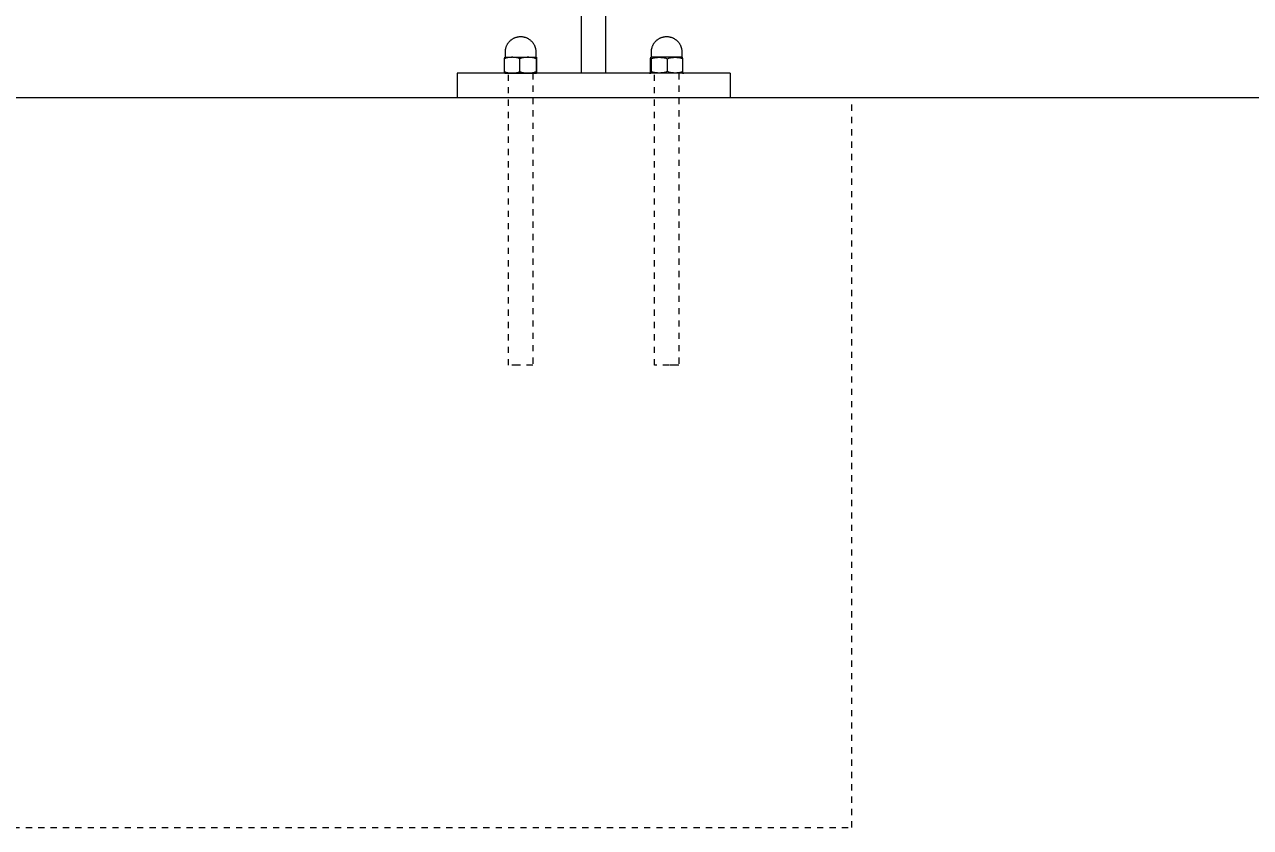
# Model space of a CAD drawing. Header units: inches. Extents: x -6 to 177, y -6 to 113.
# Drawn here: x 54.33 to 74.16, y 55.73 to 68.73 of the extents above; entities that cross this region are included whole.
import ezdxf

# ---------------------------------------------------------------- set-up
doc = ezdxf.new("R2010")
doc.units = ezdxf.units.IN
doc.linetypes.add('HIDDEN', pattern=[1.905, 1.27, -0.635])
for name, color, linetype, lineweight in [('ZANO_R', 7, 'Continuous', 0), ('ZANO_R_przerywana', 250, 'HIDDEN', 0), ('ZANO_W', 1, 'Continuous', 0)]:
    doc.layers.add(name, color=color, linetype=linetype, lineweight=lineweight)
doc.styles.get("Standard").update_dxf_attribs({"font": 'arial.ttf'})
doc.dimstyles.new('amerykanie', dxfattribs={"dimtxt": 50, "dimasz": 50, "dimexe": 0.5, "dimexo": 0.5, "dimgap": 1, "dimtad": 1, "dimdec": 0, "dimzin": 0, "dimlunit": 5, "dimtxsty": 'Standard', "dimcen": 0.09, "dimclrd": 1, "dimclre": 1, "dimclrt": 1, "dimazin": 0, "dimtfac": 1, "dimtdec": 0, "dimtmove": 0, "dimatfit": 3, "dimfxl": 1, "dimtzin": 0, "dimarcsym": 1})

# ---------------------------------------------------------------- blocks, each defined once
blk = doc.blocks.new('*D360')
at = {"layer": 'ZANO_W', "color": 1, "lineweight": -2}
blk.add_line((85.094, 70.683), (84.913, 72.026), dxfattribs=at)
blk.add_arc((85.514, 67.546), 4.02, 111.9318, 165.7101, dxfattribs=at)
at = {"layer": 'ZANO_W', "color": 1}
for points in [[(84.055, 71.114), (83.97, 71.436), (84.98, 71.53)], [(81.453, 68.559), (81.784, 68.518), (81.494, 67.546)]]:
    blk.add_solid(points, dxfattribs=at)
at = {"layer": 'ZANO_W', "color": 1, "insert": (81.372, 72.037), "char_height": 1.625, "attachment_point": 5}
blk.add_mtext("82%%d21'", dxfattribs=at)

msp = doc.modelspace()

# ---------------------------------------------------------------- linework, layer by layer
at = {"layer": 'ZANO_R'}
for p, q in [((63.33547, 67.93992), (63.33547, 69.81165)), ((63.72921, 67.93992), (63.72921, 69.81165)), ((62.14087, 68.41514), (62.14536, 68.42224)), ((62.14536, 68.42224), (62.15008, 68.42919)), ((62.15008, 68.42919), (62.15505, 68.43597)), ((62.15505, 68.43597), (62.16024, 68.44258)), ((62.16024, 68.44258), (62.16565, 68.449)), ((62.16565, 68.449), (62.17128, 68.45524)), ((62.17128, 68.45524), (62.17712, 68.46128)), ((62.17712, 68.46128), (62.18316, 68.46712)), ((62.18316, 68.46712), (62.1894, 68.47275)), ((62.1894, 68.47275), (62.19583, 68.47816)), ((62.19583, 68.47816), (62.20243, 68.48336)), ((62.20243, 68.48336), (62.20921, 68.48832)), ((62.20921, 68.48832), (62.21616, 68.49305)), ((62.21616, 68.49305), (62.22327, 68.49753)), ((62.22327, 68.49753), (62.23052, 68.50178)), ((62.23052, 68.50178), (62.23791, 68.50577)), ((62.23791, 68.50577), (62.24544, 68.50951)), ((62.24544, 68.50951), (62.25309, 68.51299)), ((62.25309, 68.51299), (62.26085, 68.5162)), ((62.26085, 68.5162), (62.26872, 68.51915)), ((62.26872, 68.51915), (62.27668, 68.52183)), ((62.27668, 68.52183), (62.28473, 68.52423)), ((62.28473, 68.52423), (62.29286, 68.52636)), ((62.29286, 68.52636), (62.30106, 68.52821)), ((62.30106, 68.52821), (62.30932, 68.52978)), ((62.30932, 68.52978), (62.31762, 68.53107)), ((62.31762, 68.53107), (62.32596, 68.53207)), ((62.32596, 68.53207), (62.33433, 68.53279)), ((62.33433, 68.53279), (62.34273, 68.53322)), ((62.34273, 68.53322), (62.35113, 68.53336)), ((62.35113, 68.53336), (62.35953, 68.53322)), ((62.35953, 68.53322), (62.36792, 68.53279)), ((62.36792, 68.53279), (62.37629, 68.53207)), ((62.37629, 68.53207), (62.38464, 68.53107)), ((62.38464, 68.53107), (62.39294, 68.52978)), ((62.39294, 68.52978), (62.4012, 68.52821)), ((62.4012, 68.52821), (62.40939, 68.52636)), ((62.40939, 68.52636), (62.41752, 68.52423)), ((62.41752, 68.52423), (62.42557, 68.52183)), ((62.42557, 68.52183), (62.43354, 68.51915)), ((62.43354, 68.51915), (62.44141, 68.5162)), ((62.44141, 68.5162), (62.44917, 68.51299)), ((62.44917, 68.51299), (62.45682, 68.50951)), ((62.45682, 68.50951), (62.46434, 68.50577)), ((62.46434, 68.50577), (62.47174, 68.50178)), ((62.47174, 68.50178), (62.47899, 68.49753)), ((62.47899, 68.49753), (62.48609, 68.49305)), ((62.48609, 68.49305), (62.49304, 68.48832)), ((62.49304, 68.48832), (62.49982, 68.48336)), ((62.49982, 68.48336), (62.50643, 68.47816)), ((62.50643, 68.47816), (62.51286, 68.47275)), ((62.51286, 68.47275), (62.5191, 68.46712)), ((62.5191, 68.46712), (62.52514, 68.46128)), ((62.52514, 68.46128), (62.53098, 68.45524)), ((62.53098, 68.45524), (62.53661, 68.449)), ((62.53661, 68.449), (62.54202, 68.44258)), ((62.54202, 68.44258), (62.54721, 68.43597)), ((62.54721, 68.43597), (62.55217, 68.42919)), ((62.55217, 68.42919), (62.5569, 68.42224)), ((62.5569, 68.42224), (62.56139, 68.41514)), ((64.5033, 68.41514), (64.50778, 68.42224)), ((64.50778, 68.42224), (64.51251, 68.42919)), ((64.51251, 68.42919), (64.51747, 68.43597)), ((64.51747, 68.43597), (64.52267, 68.44258)), ((64.52267, 68.44258), (64.52808, 68.449)), ((64.52808, 68.449), (64.53371, 68.45524)), ((64.53371, 68.45524), (64.53955, 68.46128)), ((64.53955, 68.46128), (64.54559, 68.46712)), ((64.54559, 68.46712), (64.55183, 68.47275)), ((64.55183, 68.47275), (64.55826, 68.47816)), ((64.55826, 68.47816), (64.56486, 68.48336)), ((64.56486, 68.48336), (64.57164, 68.48832)), ((64.57164, 68.48832), (64.57859, 68.49305)), ((64.57859, 68.49305), (64.58569, 68.49753)), ((64.58569, 68.49753), (64.59295, 68.50178)), ((64.59295, 68.50178), (64.60034, 68.50577)), ((64.60034, 68.50577), (64.60787, 68.50951)), ((64.60787, 68.50951), (64.61552, 68.51299)), ((64.61552, 68.51299), (64.62328, 68.5162)), ((64.62328, 68.5162), (64.63115, 68.51915)), ((64.63115, 68.51915), (64.63911, 68.52183)), ((64.63911, 68.52183), (64.64716, 68.52423)), ((64.64716, 68.52423), (64.65529, 68.52636)), ((64.65529, 68.52636), (64.66349, 68.52821)), ((64.66349, 68.52821), (64.67174, 68.52978)), ((64.67174, 68.52978), (64.68005, 68.53107)), ((64.68005, 68.53107), (64.68839, 68.53207)), ((64.68839, 68.53207), (64.69676, 68.53279)), ((64.69676, 68.53279), (64.70516, 68.53322)), ((64.70516, 68.53322), (64.71356, 68.53336)), ((64.71356, 68.53336), (64.72196, 68.53322)), ((64.72196, 68.53322), (64.73035, 68.53279)), ((64.73035, 68.53279), (64.73872, 68.53207)), ((64.73872, 68.53207), (64.74707, 68.53107)), ((64.74707, 68.53107), (64.75537, 68.52978)), ((64.75537, 68.52978), (64.76363, 68.52821)), ((64.76363, 68.52821), (64.77182, 68.52636)), ((64.77182, 68.52636), (64.77995, 68.52423)), ((64.77995, 68.52423), (64.788, 68.52183)), ((64.788, 68.52183), (64.79597, 68.51915)), ((64.79597, 68.51915), (64.80384, 68.5162)), ((64.80384, 68.5162), (64.8116, 68.51299)), ((64.8116, 68.51299), (64.81925, 68.50951)), ((64.81925, 68.50951), (64.82677, 68.50577)), ((64.82677, 68.50577), (64.83417, 68.50178)), ((64.83417, 68.50178), (64.84142, 68.49753)), ((64.84142, 68.49753), (64.84852, 68.49305)), ((64.84852, 68.49305), (64.85547, 68.48832)), ((64.85547, 68.48832), (64.86225, 68.48336)), ((64.86225, 68.48336), (64.86886, 68.47816)), ((64.86886, 68.47816), (64.87529, 68.47275)), ((64.87529, 68.47275), (64.88152, 68.46712)), ((64.88152, 68.46712), (64.88757, 68.46128)), ((64.88757, 68.46128), (64.89341, 68.45524)), ((64.89341, 68.45524), (64.89904, 68.449)), ((64.89904, 68.449), (64.90445, 68.44258)), ((64.90445, 68.44258), (64.90964, 68.43597)), ((64.90964, 68.43597), (64.9146, 68.42919)), ((64.9146, 68.42919), (64.91933, 68.42224)), ((64.91933, 68.42224), (64.92382, 68.41514)), ((62.10504, 68.28727), (62.10519, 68.29567)), ((62.10504, 68.20341), (62.10504, 68.28727)), ((62.10519, 68.29567), (62.10562, 68.30407)), ((62.10562, 68.30407), (62.10633, 68.31244)), ((62.10633, 68.31244), (62.10733, 68.32078)), ((62.10733, 68.32078), (62.10862, 68.32909)), ((62.10862, 68.32909), (62.11019, 68.33734)), ((62.11019, 68.33734), (62.11204, 68.34554)), ((62.11204, 68.34554), (62.11417, 68.35367)), ((62.11417, 68.35367), (62.11657, 68.36172)), ((62.11657, 68.36172), (62.11925, 68.36968)), ((62.11925, 68.36968), (62.1222, 68.37755)), ((62.1222, 68.37755), (62.12541, 68.38531)), ((62.12541, 68.38531), (62.12889, 68.39296)), ((62.12889, 68.39296), (62.13263, 68.40049)), ((62.13263, 68.40049), (62.13662, 68.40788)), ((62.13662, 68.40788), (62.14087, 68.41514)), ((62.56139, 68.41514), (62.56563, 68.40788)), ((62.56563, 68.40788), (62.56962, 68.40049)), ((62.56962, 68.40049), (62.57336, 68.39296)), ((62.57336, 68.39296), (62.57684, 68.38531)), ((62.57684, 68.38531), (62.58006, 68.37755)), ((62.58006, 68.37755), (62.58301, 68.36968)), ((62.58301, 68.36968), (62.58568, 68.36172)), ((62.58568, 68.36172), (62.58809, 68.35367)), ((62.58809, 68.35367), (62.59022, 68.34554)), ((62.59022, 68.34554), (62.59207, 68.33734)), ((62.59207, 68.33734), (62.59364, 68.32909)), ((62.59364, 68.32909), (62.59492, 68.32078)), ((62.59492, 68.32078), (62.59592, 68.31244)), ((62.59592, 68.31244), (62.59664, 68.30407)), ((62.59664, 68.30407), (62.59707, 68.29567)), ((62.59707, 68.29567), (62.59721, 68.28727)), ((62.59721, 68.28727), (62.59721, 68.20341)), ((64.46747, 68.28727), (64.46761, 68.29567)), ((64.46747, 68.20341), (64.46747, 68.28727)), ((64.46761, 68.29567), (64.46804, 68.30407)), ((64.46804, 68.30407), (64.46876, 68.31244)), ((64.46876, 68.31244), (64.46976, 68.32078)), ((64.46976, 68.32078), (64.47105, 68.32909)), ((64.47105, 68.32909), (64.47262, 68.33734)), ((64.47262, 68.33734), (64.47447, 68.34554)), ((64.47447, 68.34554), (64.4766, 68.35367)), ((64.4766, 68.35367), (64.479, 68.36172)), ((64.479, 68.36172), (64.48168, 68.36968)), ((64.48168, 68.36968), (64.48463, 68.37755)), ((64.48463, 68.37755), (64.48784, 68.38531)), ((64.48784, 68.38531), (64.49132, 68.39296)), ((64.49132, 68.39296), (64.49506, 68.40049)), ((64.49506, 68.40049), (64.49905, 68.40788)), ((64.49905, 68.40788), (64.5033, 68.41514)), ((64.92382, 68.41514), (64.92806, 68.40788)), ((64.92806, 68.40788), (64.93205, 68.40049)), ((64.93205, 68.40049), (64.93579, 68.39296)), ((64.93579, 68.39296), (64.93927, 68.38531)), ((64.93927, 68.38531), (64.94249, 68.37755)), ((64.94249, 68.37755), (64.94543, 68.36968)), ((64.94543, 68.36968), (64.94811, 68.36172)), ((64.94811, 68.36172), (64.95052, 68.35367)), ((64.95052, 68.35367), (64.95265, 68.34554)), ((64.95265, 68.34554), (64.9545, 68.33734)), ((64.9545, 68.33734), (64.95607, 68.32909)), ((64.95607, 68.32909), (64.95735, 68.32078)), ((64.95735, 68.32078), (64.95835, 68.31244)), ((64.95835, 68.31244), (64.95907, 68.30407)), ((64.95907, 68.30407), (64.9595, 68.29567)), ((64.9595, 68.29567), (64.95964, 68.28727)), ((64.95964, 68.28727), (64.95964, 68.20341)), ((62.0895, 68.17582), (62.09503, 68.19858)), ((62.10157, 68.17997), (62.0895, 68.17582)), ((62.0895, 67.96561), (62.0895, 68.17582)), ((62.09503, 68.19858), (62.0952, 68.19868)), ((62.09521, 68.19868), (62.0952, 68.19868)), ((62.0952, 68.19868), (62.0952, 68.19868)), ((62.0952, 68.19868), (62.0952, 68.19868)), ((62.0952, 68.19868), (62.09526, 68.19868)), ((62.09526, 68.19868), (62.09554, 68.19868)), ((62.09554, 68.19868), (62.09684, 68.19868)), ((62.09684, 68.19868), (62.10241, 68.19868)), ((62.10087, 68.19871), (62.10104, 68.19874)), ((62.10104, 68.19874), (62.1012, 68.19876)), ((62.1012, 68.19876), (62.10136, 68.1988)), ((62.10136, 68.1988), (62.10151, 68.19884)), ((62.10151, 68.19884), (62.10167, 68.19888)), ((62.11376, 68.18371), (62.10157, 68.17997)), ((62.10167, 68.19888), (62.10183, 68.19893)), ((62.10183, 68.19893), (62.10198, 68.19898)), ((62.10198, 68.19898), (62.10213, 68.19905)), ((62.10213, 68.19905), (62.10228, 68.19911)), ((62.10228, 68.19911), (62.10243, 68.19918)), ((62.10241, 68.19868), (62.12556, 68.19868)), ((62.10243, 68.19918), (62.10258, 68.19926)), ((62.10258, 68.19926), (62.10272, 68.19934)), ((62.10272, 68.19934), (62.10286, 68.19942)), ((62.10286, 68.19942), (62.10299, 68.19951)), ((62.10299, 68.19951), (62.10313, 68.19961)), ((62.10313, 68.19961), (62.10326, 68.19971)), ((62.10326, 68.19971), (62.10338, 68.19981)), ((62.10338, 68.19981), (62.1035, 68.19992)), ((62.1035, 68.19992), (62.10362, 68.20003)), ((62.10362, 68.20003), (62.10374, 68.20015)), ((62.10374, 68.20015), (62.10385, 68.20027)), ((62.10385, 68.20027), (62.10396, 68.20039)), ((62.10396, 68.20039), (62.10406, 68.20052)), ((62.10406, 68.20052), (62.10416, 68.20065)), ((62.10416, 68.20065), (62.10425, 68.20079)), ((62.10425, 68.20079), (62.10434, 68.20092)), ((62.10434, 68.20092), (62.10442, 68.20106)), ((62.10442, 68.20106), (62.1045, 68.20121)), ((62.1045, 68.20121), (62.10457, 68.20135)), ((62.10457, 68.20135), (62.10464, 68.2015)), ((62.10464, 68.2015), (62.1047, 68.20165)), ((62.1047, 68.20165), (62.10476, 68.2018)), ((62.10476, 68.2018), (62.10481, 68.20196)), ((62.10481, 68.20196), (62.10486, 68.20212)), ((62.10486, 68.20212), (62.1049, 68.20227)), ((62.1049, 68.20227), (62.10494, 68.20243)), ((62.10494, 68.20243), (62.10497, 68.20259)), ((62.10497, 68.20259), (62.105, 68.20276)), ((62.105, 68.20276), (62.10502, 68.20292)), ((62.10502, 68.20292), (62.10503, 68.20308)), ((62.10503, 68.20308), (62.10504, 68.20324)), ((62.10504, 68.20324), (62.10504, 68.20341)), ((62.12608, 68.18704), (62.11376, 68.18371)), ((62.12556, 68.19868), (62.21105, 68.19868)), ((62.1385, 68.18997), (62.12608, 68.18704)), ((62.151, 68.19247), (62.1385, 68.18997)), ((62.16359, 68.19456), (62.151, 68.19247)), ((62.17624, 68.19622), (62.16359, 68.19456)), ((62.18893, 68.19747), (62.17624, 68.19622)), ((62.20167, 68.19829), (62.18893, 68.19747)), ((62.21442, 68.19868), (62.20167, 68.19829)), ((62.22717, 68.19829), (62.21442, 68.19868)), ((62.21808, 68.19868), (62.46551, 68.19868)), ((62.2399, 68.19746), (62.22717, 68.19829)), ((62.25259, 68.19622), (62.2399, 68.19746)), ((62.26524, 68.19455), (62.25259, 68.19622)), ((62.27783, 68.19247), (62.26524, 68.19455)), ((62.29034, 68.18996), (62.27783, 68.19247)), ((62.30275, 68.18704), (62.29034, 68.18996)), ((62.31507, 68.18371), (62.30275, 68.18704)), ((62.32726, 68.17997), (62.31507, 68.18371)), ((62.33933, 68.17582), (62.32726, 68.17997)), ((62.352, 68.17998), (62.33933, 68.17582)), ((62.33933, 67.96561), (62.33933, 68.17582)), ((62.3648, 68.18372), (62.352, 68.17998)), ((62.37771, 68.18706), (62.3648, 68.18372)), ((62.39072, 68.18998), (62.37771, 68.18706)), ((62.40382, 68.19248), (62.39072, 68.18998)), ((62.41699, 68.19457), (62.40382, 68.19248)), ((62.43022, 68.19623), (62.41699, 68.19457)), ((62.4435, 68.19747), (62.43022, 68.19623)), ((62.45681, 68.19829), (62.4435, 68.19747)), ((62.47014, 68.19868), (62.45681, 68.19829)), ((62.48347, 68.19829), (62.47014, 68.19868)), ((62.47395, 68.19868), (62.60667, 68.19868)), ((62.49678, 68.19747), (62.48347, 68.19829)), ((62.51006, 68.19623), (62.49678, 68.19747)), ((62.52329, 68.19457), (62.51006, 68.19623)), ((62.53646, 68.19248), (62.52329, 68.19457)), ((62.54956, 68.18998), (62.53646, 68.19248)), ((62.56257, 68.18706), (62.54956, 68.18998)), ((62.57548, 68.18372), (62.56257, 68.18706)), ((62.58828, 68.17998), (62.57548, 68.18372)), ((62.60095, 68.17582), (62.58828, 68.17998)), ((62.59721, 68.20341), (62.59722, 68.20325)), ((62.59722, 68.20325), (62.59723, 68.20308)), ((62.59723, 68.20308), (62.59724, 68.20292)), ((62.59724, 68.20292), (62.59726, 68.20276)), ((62.59726, 68.20276), (62.59728, 68.2026)), ((62.59728, 68.2026), (62.59731, 68.20244)), ((62.59731, 68.20244), (62.59735, 68.20229)), ((62.59735, 68.20229), (62.59739, 68.20213)), ((62.59739, 68.20213), (62.59744, 68.20197)), ((62.59744, 68.20197), (62.59749, 68.20182)), ((62.59749, 68.20182), (62.59755, 68.20167)), ((62.59755, 68.20167), (62.59761, 68.20152)), ((62.59761, 68.20152), (62.59767, 68.20137)), ((62.59767, 68.20137), (62.59775, 68.20123)), ((62.59775, 68.20123), (62.59782, 68.20109)), ((62.59782, 68.20109), (62.5979, 68.20095)), ((62.5979, 68.20095), (62.59799, 68.20081)), ((62.59799, 68.20081), (62.59808, 68.20068)), ((62.59808, 68.20068), (62.59818, 68.20055)), ((62.59818, 68.20055), (62.59828, 68.20042)), ((62.59828, 68.20042), (62.59838, 68.2003)), ((62.59838, 68.2003), (62.59849, 68.20018)), ((62.59849, 68.20018), (62.5986, 68.20006)), ((62.5986, 68.20006), (62.59872, 68.19995)), ((62.59872, 68.19995), (62.59884, 68.19984)), ((62.59884, 68.19984), (62.59896, 68.19974)), ((62.59896, 68.19974), (62.59909, 68.19964)), ((62.59909, 68.19964), (62.59922, 68.19954)), ((62.59922, 68.19954), (62.59936, 68.19945)), ((62.59936, 68.19945), (62.59949, 68.19936)), ((62.59949, 68.19936), (62.59963, 68.19928)), ((62.59963, 68.19928), (62.59977, 68.19921)), ((62.59977, 68.19921), (62.59992, 68.19914)), ((62.59992, 68.19914), (62.60007, 68.19907)), ((62.60007, 68.19907), (62.60022, 68.19901)), ((62.60022, 68.19901), (62.60037, 68.19895)), ((62.60037, 68.19895), (62.60052, 68.1989)), ((62.60052, 68.1989), (62.60068, 68.19885)), ((62.60068, 68.19885), (62.60083, 68.19881)), ((62.60083, 68.19881), (62.60099, 68.19878)), ((62.60685, 68.19868), (62.60095, 68.17582)), ((62.60095, 68.17582), (62.60095, 67.96561)), ((62.60099, 68.19878), (62.60115, 68.19875)), ((62.61275, 68.17582), (62.60685, 68.19868)), ((62.61275, 67.96561), (62.61275, 68.17582)), ((64.45193, 68.17582), (64.45783, 68.19868)), ((64.45193, 67.96561), (64.45193, 68.17582)), ((64.45783, 68.19868), (64.46373, 68.17582)), ((64.59074, 68.19868), (64.45801, 68.19868)), ((64.4629, 68.19871), (64.46747, 68.20341)), ((64.46373, 68.17582), (64.4764, 68.17998)), ((64.46373, 68.17582), (64.46373, 67.96561)), ((64.4764, 68.17998), (64.4892, 68.18372)), ((64.4892, 68.18372), (64.50211, 68.18706)), ((64.50211, 68.18706), (64.51513, 68.18998)), ((64.51513, 68.18998), (64.52822, 68.19248)), ((64.52822, 68.19248), (64.54139, 68.19457)), ((64.54139, 68.19457), (64.55463, 68.19623)), ((64.55463, 68.19623), (64.5679, 68.19747)), ((64.5679, 68.19747), (64.58121, 68.19829)), ((64.58121, 68.19829), (64.59454, 68.19868)), ((64.59454, 68.19868), (64.60787, 68.19829)), ((64.8466, 68.19868), (64.59917, 68.19868)), ((64.60787, 68.19829), (64.62118, 68.19747)), ((64.62118, 68.19747), (64.63446, 68.19623)), ((64.63446, 68.19623), (64.64769, 68.19457)), ((64.64769, 68.19457), (64.66086, 68.19248)), ((64.66086, 68.19248), (64.67396, 68.18998)), ((64.67396, 68.18998), (64.68697, 68.18706)), ((64.68697, 68.18706), (64.69989, 68.18372)), ((64.69989, 68.18372), (64.71268, 68.17998)), ((64.71268, 68.17998), (64.72536, 68.17582)), ((64.72536, 68.17582), (64.73742, 68.17997)), ((64.72536, 67.96561), (64.72536, 68.17582)), ((64.73742, 68.17997), (64.74962, 68.18371)), ((64.74962, 68.18371), (64.76193, 68.18704)), ((64.76193, 68.18704), (64.77435, 68.18996)), ((64.77435, 68.18996), (64.78686, 68.19247)), ((64.78686, 68.19247), (64.79944, 68.19455)), ((64.79944, 68.19455), (64.81209, 68.19622)), ((64.81209, 68.19622), (64.82479, 68.19746)), ((64.82479, 68.19746), (64.83752, 68.19829)), ((64.83752, 68.19829), (64.85027, 68.19868)), ((64.85027, 68.19868), (64.86302, 68.19829)), ((64.93913, 68.19868), (64.85364, 68.19868)), ((64.86302, 68.19829), (64.87575, 68.19747)), ((64.87575, 68.19747), (64.88845, 68.19622)), ((64.88845, 68.19622), (64.9011, 68.19456)), ((64.9011, 68.19456), (64.91368, 68.19247)), ((64.91368, 68.19247), (64.92619, 68.18997)), ((64.92619, 68.18997), (64.93861, 68.18704)), ((64.93861, 68.18704), (64.95092, 68.18371)), ((64.96228, 68.19868), (64.93913, 68.19868)), ((64.95092, 68.18371), (64.96312, 68.17997)), ((64.95964, 68.20341), (64.95965, 68.20325)), ((64.95965, 68.20325), (64.95965, 68.20309)), ((64.95965, 68.20309), (64.95967, 68.20293)), ((64.95967, 68.20293), (64.95968, 68.20277)), ((64.95968, 68.20277), (64.95971, 68.20261)), ((64.95971, 68.20261), (64.95974, 68.20246)), ((64.95974, 68.20246), (64.95977, 68.2023)), ((64.95977, 68.2023), (64.95981, 68.20214)), ((64.95981, 68.20214), (64.95986, 68.20199)), ((64.95986, 68.20199), (64.95991, 68.20184)), ((64.95991, 68.20184), (64.95996, 68.20169)), ((64.95996, 68.20169), (64.96002, 68.20154)), ((64.96002, 68.20154), (64.96009, 68.2014)), ((64.96009, 68.2014), (64.96016, 68.20125)), ((64.96016, 68.20125), (64.96023, 68.20111)), ((64.96023, 68.20111), (64.96031, 68.20097)), ((64.96031, 68.20097), (64.9604, 68.20084)), ((64.9604, 68.20084), (64.96049, 68.20071)), ((64.96049, 68.20071), (64.96058, 68.20058)), ((64.96058, 68.20058), (64.96068, 68.20045)), ((64.96068, 68.20045), (64.96078, 68.20033)), ((64.96078, 68.20033), (64.96089, 68.20021)), ((64.96089, 68.20021), (64.961, 68.2001)), ((64.961, 68.2001), (64.96111, 68.19998)), ((64.96111, 68.19998), (64.96123, 68.19988)), ((64.96123, 68.19988), (64.96135, 68.19977)), ((64.96135, 68.19977), (64.96148, 68.19968)), ((64.96148, 68.19968), (64.96161, 68.19958)), ((64.96161, 68.19958), (64.96174, 68.19949)), ((64.96174, 68.19949), (64.96187, 68.1994)), ((64.96187, 68.1994), (64.96201, 68.19932)), ((64.96201, 68.19932), (64.96215, 68.19925)), ((64.96215, 68.19925), (64.9623, 68.19918)), ((64.96785, 68.19868), (64.96228, 68.19868)), ((64.9623, 68.19918), (64.96244, 68.19911)), ((64.96244, 68.19911), (64.96259, 68.19905)), ((64.96259, 68.19905), (64.96274, 68.19899)), ((64.96274, 68.19899), (64.96289, 68.19894)), ((64.96289, 68.19894), (64.96304, 68.19889)), ((64.96304, 68.19889), (64.9632, 68.19885)), ((64.96312, 68.17997), (64.97518, 68.17582)), ((64.9632, 68.19885), (64.96335, 68.19882)), ((64.96335, 68.19882), (64.96351, 68.19879)), ((64.96351, 68.19879), (64.96367, 68.19876)), ((64.96367, 68.19876), (64.96382, 68.19874)), ((64.96382, 68.19874), (64.96398, 68.19873)), ((64.96914, 68.19868), (64.96785, 68.19868)), ((64.96943, 68.19868), (64.96914, 68.19868)), ((64.96948, 68.19868), (64.96943, 68.19868)), ((64.96948, 68.19868), (64.96949, 68.19868)), ((64.96949, 68.19868), (64.96948, 68.19868)), ((64.96949, 68.19868), (64.96966, 68.19858)), ((64.96949, 68.19868), (64.96949, 68.19868)), ((64.97518, 68.17582), (64.96966, 68.19858)), ((64.97518, 67.96561), (64.97518, 68.17582)), ((61.32382, 67.93992), (61.32382, 67.54618)), ((61.32394, 67.93992), (61.32384, 67.93992)), ((61.82845, 67.93992), (61.32394, 67.93992)), ((61.98582, 67.93992), (61.82845, 67.93992)), ((65.07886, 67.93992), (61.98582, 67.93992)), ((62.09521, 67.94275), (62.07551, 67.94275)), ((62.0895, 67.96561), (62.10156, 67.96147)), ((62.09503, 67.94285), (62.0895, 67.96561)), ((62.0952, 67.94275), (62.09503, 67.94285)), ((62.09521, 67.94275), (62.0952, 67.94275)), ((62.0952, 67.94275), (62.0952, 67.94275)), ((62.0952, 67.94275), (62.0952, 67.94275)), ((62.0952, 67.94275), (62.09526, 67.94275)), ((62.09526, 67.94275), (62.09554, 67.94275)), ((62.09554, 67.94275), (62.09681, 67.94275)), ((62.09681, 67.94275), (62.1023, 67.94275)), ((62.10156, 67.96147), (62.11375, 67.95773)), ((62.1023, 67.94275), (62.12512, 67.94275)), ((62.11375, 67.95773), (62.12606, 67.95439)), ((62.12512, 67.94275), (62.20957, 67.94275)), ((62.12606, 67.95439), (62.13848, 67.95147)), ((62.13848, 67.95147), (62.15098, 67.94897)), ((62.15098, 67.94897), (62.16356, 67.94688)), ((62.16356, 67.94688), (62.1762, 67.94521)), ((62.1762, 67.94521), (62.1889, 67.94397)), ((62.1889, 67.94397), (62.20162, 67.94315)), ((62.20162, 67.94315), (62.21437, 67.94275)), ((62.21442, 67.94275), (62.22717, 67.94315)), ((62.21799, 67.94275), (62.46673, 67.94275)), ((62.22717, 67.94315), (62.2399, 67.94397)), ((62.2399, 67.94397), (62.25259, 67.94521)), ((62.25259, 67.94521), (62.26524, 67.94688)), ((62.26524, 67.94688), (62.27783, 67.94897)), ((62.27783, 67.94897), (62.29034, 67.95147)), ((62.29034, 67.95147), (62.30275, 67.95439)), ((62.30275, 67.95439), (62.31507, 67.95773)), ((62.31507, 67.95773), (62.32726, 67.96147)), ((62.32726, 67.96147), (62.33933, 67.96561)), ((62.33933, 67.96561), (62.352, 67.96146)), ((62.352, 67.96146), (62.3648, 67.95771)), ((62.3648, 67.95771), (62.37771, 67.95438)), ((62.37771, 67.95438), (62.39072, 67.95145)), ((62.39072, 67.95145), (62.40382, 67.94895)), ((62.40382, 67.94895), (62.41699, 67.94686)), ((62.41699, 67.94686), (62.43022, 67.9452)), ((62.43022, 67.9452), (62.4435, 67.94396)), ((62.4435, 67.94396), (62.45681, 67.94314)), ((62.45681, 67.94314), (62.47014, 67.94275)), ((62.47014, 67.94275), (62.48347, 67.94314)), ((62.47395, 67.94275), (62.60668, 67.94275)), ((62.48347, 67.94314), (62.49678, 67.94396)), ((62.49678, 67.94396), (62.51006, 67.9452)), ((62.51006, 67.9452), (62.52329, 67.94687)), ((62.52329, 67.94687), (62.53646, 67.94895)), ((62.53646, 67.94895), (62.54956, 67.95146)), ((62.54956, 67.95146), (62.56257, 67.95438)), ((62.56257, 67.95438), (62.57548, 67.95771)), ((62.57548, 67.95771), (62.58828, 67.96146)), ((62.58828, 67.96146), (62.60095, 67.96561)), ((62.60095, 67.96561), (62.60685, 67.94275)), ((62.60685, 67.94275), (62.61275, 67.96561)), ((62.62674, 67.94275), (62.60704, 67.94275)), ((64.43794, 67.94275), (64.45764, 67.94275)), ((64.45783, 67.94275), (64.45193, 67.96561)), ((64.46373, 67.96561), (64.45783, 67.94275)), ((64.59074, 67.94275), (64.45801, 67.94275)), ((64.4764, 67.96146), (64.46373, 67.96561)), ((64.4892, 67.95771), (64.4764, 67.96146)), ((64.50211, 67.95438), (64.4892, 67.95771)), ((64.51513, 67.95146), (64.50211, 67.95438)), ((64.52822, 67.94895), (64.51513, 67.95146)), ((64.54139, 67.94687), (64.52822, 67.94895)), ((64.55463, 67.9452), (64.54139, 67.94687)), ((64.5679, 67.94396), (64.55463, 67.9452)), ((64.58121, 67.94314), (64.5679, 67.94396)), ((64.59454, 67.94275), (64.58121, 67.94314)), ((64.60787, 67.94314), (64.59454, 67.94275)), ((64.8467, 67.94275), (64.59796, 67.94275)), ((64.62118, 67.94396), (64.60787, 67.94314)), ((64.63446, 67.9452), (64.62118, 67.94396)), ((64.64769, 67.94686), (64.63446, 67.9452)), ((64.66086, 67.94895), (64.64769, 67.94686)), ((64.67396, 67.95145), (64.66086, 67.94895)), ((64.68697, 67.95438), (64.67396, 67.95145)), ((64.69989, 67.95771), (64.68697, 67.95438)), ((64.71268, 67.96146), (64.69989, 67.95771)), ((64.72536, 67.96561), (64.71268, 67.96146)), ((64.73742, 67.96147), (64.72536, 67.96561)), ((64.74962, 67.95773), (64.73742, 67.96147)), ((64.76193, 67.95439), (64.74962, 67.95773)), ((64.77435, 67.95147), (64.76193, 67.95439)), ((64.78686, 67.94897), (64.77435, 67.95147)), ((64.79944, 67.94688), (64.78686, 67.94897)), ((64.81209, 67.94521), (64.79944, 67.94688)), ((64.82479, 67.94397), (64.81209, 67.94521)), ((64.83752, 67.94315), (64.82479, 67.94397)), ((64.85027, 67.94275), (64.83752, 67.94315)), ((64.86306, 67.94315), (64.85032, 67.94275)), ((64.93957, 67.94275), (64.85511, 67.94275)), ((64.87579, 67.94397), (64.86306, 67.94315)), ((64.88848, 67.94521), (64.87579, 67.94397)), ((64.90112, 67.94688), (64.88848, 67.94521)), ((64.9137, 67.94897), (64.90112, 67.94688)), ((64.92621, 67.95147), (64.9137, 67.94897)), ((64.93862, 67.95439), (64.92621, 67.95147)), ((64.95093, 67.95773), (64.93862, 67.95439)), ((64.96239, 67.94275), (64.93957, 67.94275)), ((64.96312, 67.96147), (64.95093, 67.95773)), ((64.96787, 67.94275), (64.96239, 67.94275)), ((64.97518, 67.96561), (64.96312, 67.96147)), ((64.96915, 67.94275), (64.96787, 67.94275)), ((64.96943, 67.94275), (64.96915, 67.94275)), ((64.96948, 67.94275), (64.96943, 67.94275)), ((64.96947, 67.94275), (64.98917, 67.94275)), ((64.96948, 67.94275), (64.96949, 67.94275)), ((64.96949, 67.94275), (64.96948, 67.94275)), ((64.96966, 67.94285), (64.96949, 67.94275)), ((64.96949, 67.94275), (64.96949, 67.94275)), ((64.96966, 67.94285), (64.97518, 67.96561)), ((65.23624, 67.93992), (65.07886, 67.93992)), ((65.74074, 67.93992), (65.23624, 67.93992)), ((65.74074, 67.93992), (65.74086, 67.93992)), ((65.74086, 67.93992), (65.74086, 67.54618)), ((40.14788, 67.54618), (67.70955, 67.54618))]:
    msp.add_line(p, q, dxfattribs=at)
msp.add_lwpolyline([(-4.18579, 67.54618), (120.5783, 67.54618)], dxfattribs=at)
at = {"layer": 'ZANO_R_przerywana', "ltscale": 0.05}
for p, q in [((62.15426, 63.21506), (62.15426, 67.93992)), ((62.548, 67.93992), (62.548, 63.21506)), ((64.51669, 63.21506), (64.51669, 67.93992)), ((64.91043, 67.93992), (64.91043, 63.21506)), ((67.70955, 55.73403), (67.70955, 67.54618)), ((62.31167, 63.21506), (62.15426, 63.21506)), ((62.54799, 63.21506), (62.31167, 63.21506)), ((64.75302, 63.21506), (64.51672, 63.21506)), ((64.86576, 63.21506), (64.75302, 63.21506)), ((64.90005, 63.21506), (64.86576, 63.21506)), ((64.9082, 63.21506), (64.90005, 63.21506)), ((64.91001, 63.21506), (64.9082, 63.21506)), ((64.91038, 63.21506), (64.91001, 63.21506)), ((64.91043, 63.21506), (64.91038, 63.21506)), ((64.91039, 63.21506), (64.91042, 63.21506)), ((64.91042, 63.21506), (64.91043, 63.21506)), ((64.91043, 63.21506), (64.91043, 63.21506)), ((40.14788, 55.73403), (67.70955, 55.73403))]:
    msp.add_line(p, q, dxfattribs=at)

# ---------------------------------------------------------------- dimensions: what is measured, and where the dimension line sits
at = {"layer": 'ZANO_W'}
dim = msp.add_angular_dim_2l(base=(81.94711, 69.39944), line1=((-4.18579, 67.54618), (120.5783, 67.54618)), line2=((85.30661, 69.0947), (85.16, 70.18737)), dimstyle='amerykanie', override={"dimtxt": 1.625, "dimasz": 1, "dimgap": 0.5, "dimdec": 4, "dimaunit": 1, "dimadec": 1, "dimtdec": 4, "dimtmove": 1, "dimfrac": 2}, dxfattribs=at)
dim.commit()
dim.dimension.update_dxf_attribs({"geometry": '*D360', "text_midpoint": (81.37241, 72.03666), "dimtype": 162})

doc.saveas('drawing.dxf')
